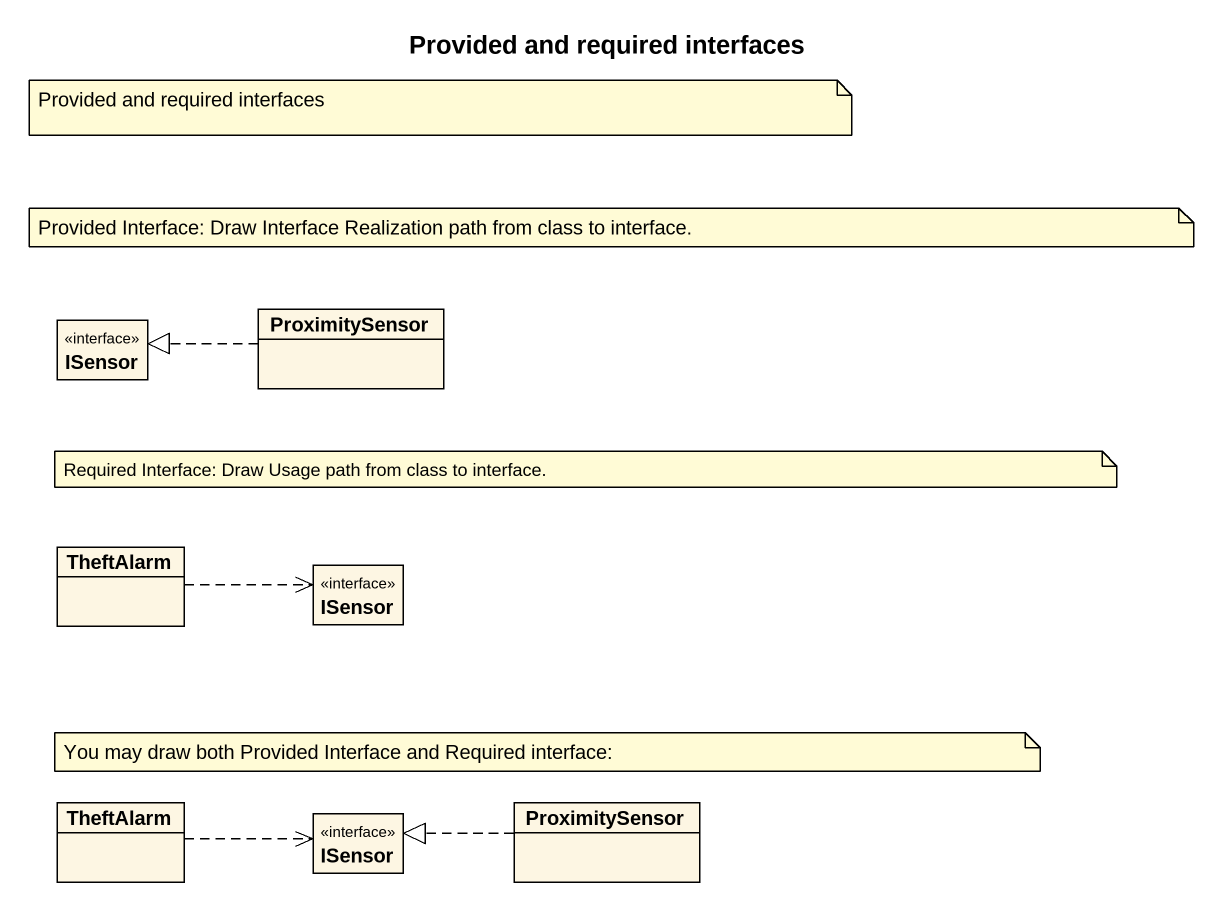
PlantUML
@startuml
title Provided and required interfaces
hide circle
hide empty members
interface ISensor
class ProximitySensor
class TheftAlarm
interface "ISensor" as ISensor_2
class "TheftAlarm" as TheftAlarm_2
interface "ISensor" as ISensor_3
class "ProximitySensor" as ProximitySensor_2
ProximitySensor .left.|> ISensor
TheftAlarm .right.> ISensor_2
TheftAlarm_2 .right.> ISensor_3
ProximitySensor_2 .left.|> ISensor_3
note as N1
  Provided and required interfaces
end note
note as N2
  Provided Interface: Draw Interface Realization path from class to interface.
end note
note as N3
  Required Interface: Draw Usage path from class to interface.
end note
note as N4
  You may draw both Provided Interface and Required interface:
end note
@enduml
